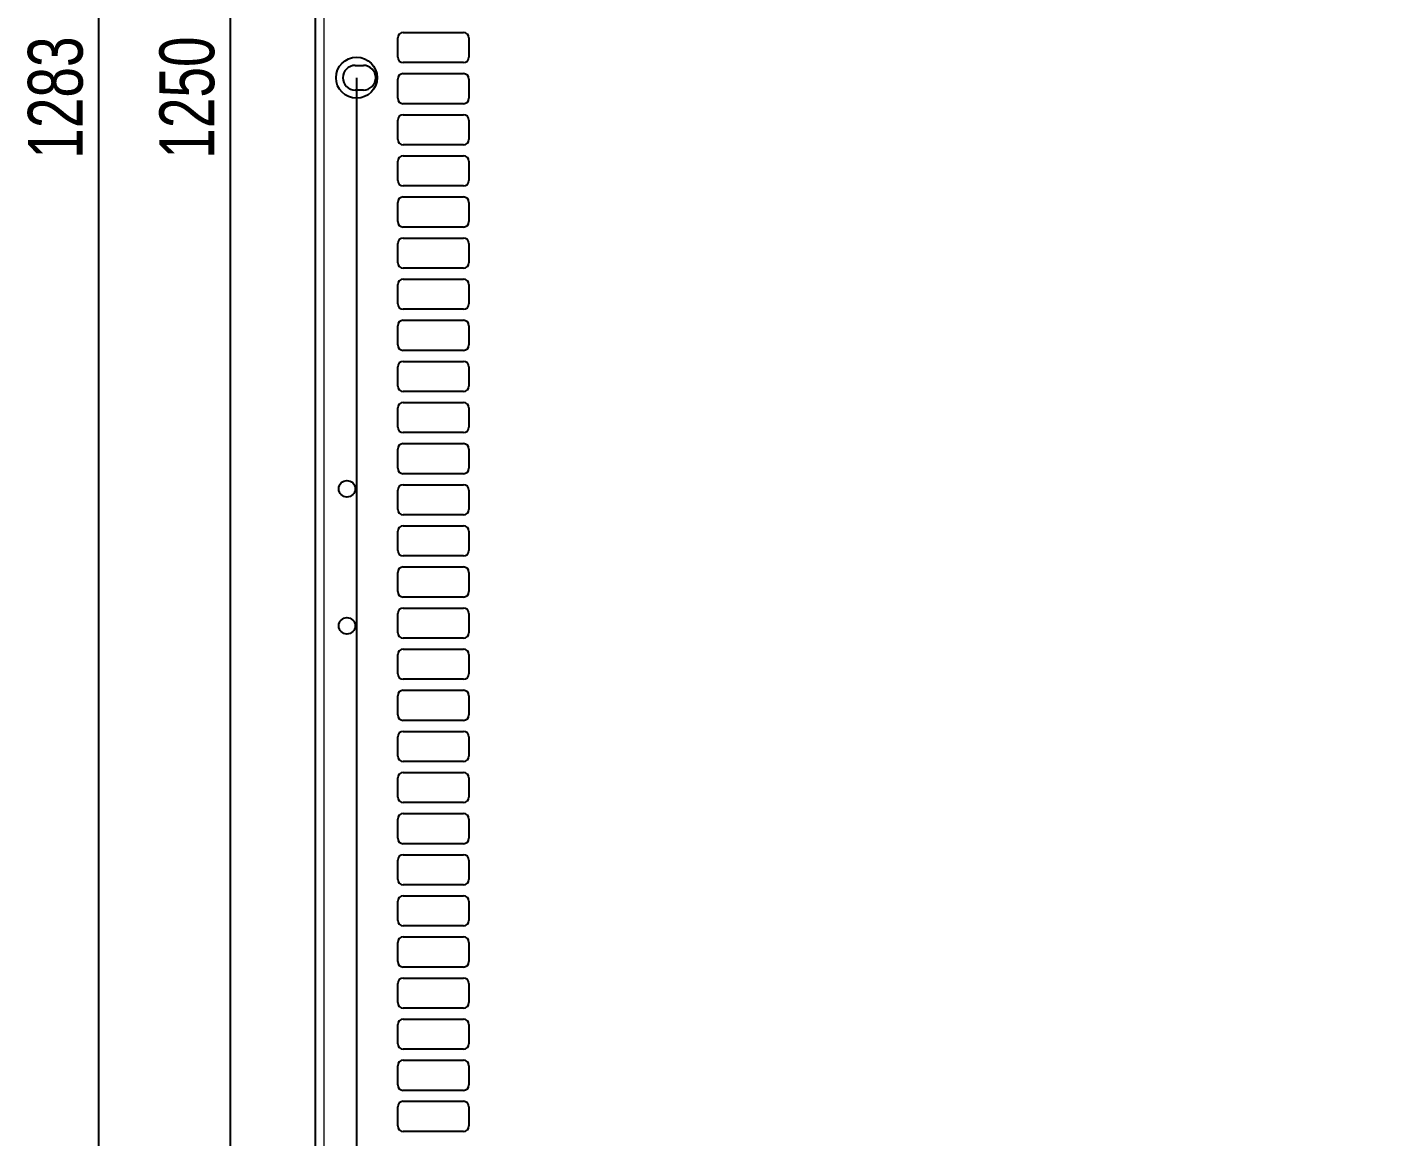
# Model space of a CAD drawing. Header units: millimetres. Extents: x -824 to 1032, y 378 to 1984.
# Drawn here: x -824.3 to -331, y 796.1 to 1201.1 of the extents above; entities that cross this region are included whole.
import ezdxf

# ---------------------------------------------------------------- set-up
doc = ezdxf.new("R2010")
doc.units = ezdxf.units.MM
doc.layers.add('FORMAT', color=7, linetype='Continuous')
doc.styles.add('SLDTEXTSTYLE0', font='TXT', dxfattribs={"width": 0.75})
doc.dimstyles.new('SLDDIMSTYLE0', dxfattribs={"dimtxt": 20, "dimasz": 10, "dimexe": 0, "dimexo": 0.0625, "dimgap": 5, "dimtad": 2, "dimdec": 1, "dimrnd": 1e-09, "dimzin": 12, "dimdsep": 46, "dimtxsty": 'SLDTEXTSTYLE0', "dimsah": 1, "dimcen": 0.09, "dimadec": 0, "dimazin": 3, "dimtfac": 1, "dimtofl": 0, "dimtmove": 0, "dimatfit": 3, "dimfxl": 0, "dimfrac": 2, "dimtolj": 1, "dimtzin": 12, "dimarcsym": 0})

# ---------------------------------------------------------------- blocks, each defined once
blk = doc.blocks.new('_D')
at = {"layer": 'FORMAT'}
for p, q in [((-690.54, 1824.1), (-799.18, 1824.1)), ((-798.18, 1824.1), (-798.18, 541.08)), ((-690.54, 541.08), (-799.18, 541.08))]:
    blk.add_line(p, q, dxfattribs=at)
for points in [[(-798.18, 1824.1), (-799.72, 1814.1), (-796.64, 1814.1)], [(-798.18, 541.08), (-796.64, 551.08), (-799.72, 551.08)]]:
    blk.add_solid(points, dxfattribs=at)
at = {"layer": 'FORMAT', "insert": (-823.96, 1153.03), "char_height": 20, "attachment_point": 1, "rotation": 90, "style": 'SLDTEXTSTYLE0'}
blk.add_mtext('1283', dxfattribs=at)
blk = doc.blocks.new('_D_4')
at = {"layer": 'FORMAT'}
for p, q in [((-704.03, 1182.58), (-704.03, 499.09)), ((-48.03, 1182.58), (-48.03, 499.09)), ((-704.03, 500.09), (-48.03, 500.09))]:
    blk.add_line(p, q, dxfattribs=at)
for points in [[(-704.03, 500.09), (-694.03, 498.55), (-694.03, 501.62)], [(-48.03, 500.09), (-58.03, 501.62), (-58.03, 498.55)]]:
    blk.add_solid(points, dxfattribs=at)
at = {"layer": 'FORMAT', "insert": (-398.2, 525.87), "char_height": 20, "attachment_point": 1, "style": 'SLDTEXTSTYLE0'}
blk.add_mtext('656', dxfattribs=at)
blk = doc.blocks.new('_D_5')
at = {"layer": 'FORMAT'}
for p, q in [((-704.04, 1807.59), (-751.18, 1807.59)), ((-750.18, 1807.59), (-750.18, 557.59)), ((-704.04, 557.59), (-751.18, 557.59))]:
    blk.add_line(p, q, dxfattribs=at)
for points in [[(-750.18, 1807.59), (-751.72, 1797.59), (-748.64, 1797.59)], [(-750.18, 557.59), (-748.64, 567.59), (-751.72, 567.59)]]:
    blk.add_solid(points, dxfattribs=at)
at = {"layer": 'FORMAT', "insert": (-775.96, 1153.03), "char_height": 20, "attachment_point": 1, "rotation": 90, "style": 'SLDTEXTSTYLE0'}
blk.add_mtext('1250', dxfattribs=at)

msp = doc.modelspace()

# ---------------------------------------------------------------- linework, layer by layer
at = {"color": 7, "linetype": 'Continuous', "lineweight": 25}
for p, q in [((-719.03, 541.09), (-719.03, 1824.09)), ((-687.03, 1199.09), (-665.03, 1199.09)), ((-689.03, 1190.09), (-689.03, 1197.09)), ((-663.03, 1197.09), (-663.03, 1190.09)), ((-704.53, 1187.09), (-701.53, 1187.09)), ((-665.03, 1188.09), (-687.03, 1188.09)), ((-687.03, 1184.09), (-665.03, 1184.09)), ((-689.03, 1175.09), (-689.03, 1182.09)), ((-663.03, 1182.09), (-663.03, 1175.09)), ((-701.53, 1178.09), (-704.53, 1178.09)), ((-665.03, 1173.09), (-687.03, 1173.09)), ((-687.03, 1169.09), (-665.03, 1169.09)), ((-689.03, 1160.09), (-689.03, 1167.09)), ((-663.03, 1167.09), (-663.03, 1160.09)), ((-665.03, 1158.09), (-687.03, 1158.09)), ((-689.03, 1145.09), (-689.03, 1152.09)), ((-687.03, 1154.09), (-665.03, 1154.09)), ((-663.03, 1152.09), (-663.03, 1145.09)), ((-665.03, 1143.09), (-687.03, 1143.09)), ((-689.03, 1130.09), (-689.03, 1137.09)), ((-687.03, 1139.09), (-665.03, 1139.09)), ((-663.03, 1137.09), (-663.03, 1130.09)), ((-665.03, 1128.09), (-687.03, 1128.09)), ((-689.03, 1115.09), (-689.03, 1122.09)), ((-687.03, 1124.09), (-665.03, 1124.09)), ((-663.03, 1122.09), (-663.03, 1115.09)), ((-665.03, 1113.09), (-687.03, 1113.09)), ((-689.03, 1100.09), (-689.03, 1107.09)), ((-687.03, 1109.09), (-665.03, 1109.09)), ((-663.03, 1107.09), (-663.03, 1100.09)), ((-665.03, 1098.09), (-687.03, 1098.09)), ((-689.03, 1085.09), (-689.03, 1092.09)), ((-687.03, 1094.09), (-665.03, 1094.09)), ((-663.03, 1092.09), (-663.03, 1085.09)), ((-665.03, 1083.09), (-687.03, 1083.09)), ((-689.03, 1070.09), (-689.03, 1077.09)), ((-687.03, 1079.09), (-665.03, 1079.09)), ((-663.03, 1077.09), (-663.03, 1070.09)), ((-665.03, 1068.09), (-687.03, 1068.09)), ((-689.03, 1055.09), (-689.03, 1062.09)), ((-687.03, 1064.09), (-665.03, 1064.09)), ((-663.03, 1062.09), (-663.03, 1055.09)), ((-665.03, 1053.09), (-687.03, 1053.09)), ((-689.03, 1040.09), (-689.03, 1047.09)), ((-687.03, 1049.09), (-665.03, 1049.09)), ((-663.03, 1047.09), (-663.03, 1040.09)), ((-665.03, 1038.09), (-687.03, 1038.09)), ((-689.03, 1025.09), (-689.03, 1032.09)), ((-687.03, 1034.09), (-665.03, 1034.09)), ((-663.03, 1032.09), (-663.03, 1025.09)), ((-665.03, 1023.09), (-687.03, 1023.09)), ((-689.03, 1010.09), (-689.03, 1017.09)), ((-687.03, 1019.09), (-665.03, 1019.09)), ((-663.03, 1017.09), (-663.03, 1010.09)), ((-665.03, 1008.09), (-687.03, 1008.09)), ((-689.03, 995.09), (-689.03, 1002.09)), ((-687.03, 1004.09), (-665.03, 1004.09)), ((-663.03, 1002.09), (-663.03, 995.09)), ((-665.03, 993.09), (-687.03, 993.09)), ((-689.03, 980.09), (-689.03, 987.09)), ((-687.03, 989.09), (-665.03, 989.09)), ((-663.03, 987.09), (-663.03, 980.09)), ((-665.03, 978.09), (-687.03, 978.09)), ((-689.03, 965.09), (-689.03, 972.09)), ((-687.03, 974.09), (-665.03, 974.09)), ((-663.03, 972.09), (-663.03, 965.09)), ((-665.03, 963.09), (-687.03, 963.09)), ((-689.03, 950.09), (-689.03, 957.09)), ((-687.03, 959.09), (-665.03, 959.09)), ((-663.03, 957.09), (-663.03, 950.09)), ((-665.03, 948.09), (-687.03, 948.09)), ((-689.03, 935.09), (-689.03, 942.09)), ((-687.03, 944.09), (-665.03, 944.09)), ((-663.03, 942.09), (-663.03, 935.09)), ((-665.03, 933.09), (-687.03, 933.09)), ((-687.03, 929.09), (-665.03, 929.09)), ((-689.03, 920.09), (-689.03, 927.09)), ((-663.03, 927.09), (-663.03, 920.09)), ((-665.03, 918.09), (-687.03, 918.09)), ((-687.03, 914.09), (-665.03, 914.09)), ((-689.03, 905.09), (-689.03, 912.09)), ((-663.03, 912.09), (-663.03, 905.09)), ((-665.03, 903.09), (-687.03, 903.09)), ((-687.03, 899.09), (-665.03, 899.09)), ((-689.03, 890.09), (-689.03, 897.09)), ((-663.03, 897.09), (-663.03, 890.09)), ((-665.03, 888.09), (-687.03, 888.09)), ((-687.03, 884.09), (-665.03, 884.09)), ((-689.03, 875.09), (-689.03, 882.09)), ((-663.03, 882.09), (-663.03, 875.09)), ((-665.03, 873.09), (-687.03, 873.09)), ((-687.03, 869.09), (-665.03, 869.09)), ((-689.03, 860.09), (-689.03, 867.09)), ((-663.03, 867.09), (-663.03, 860.09)), ((-665.03, 858.09), (-687.03, 858.09)), ((-687.03, 854.09), (-665.03, 854.09)), ((-689.03, 845.09), (-689.03, 852.09)), ((-663.03, 852.09), (-663.03, 845.09)), ((-665.03, 843.09), (-687.03, 843.09)), ((-687.03, 839.09), (-665.03, 839.09)), ((-689.03, 830.09), (-689.03, 837.09)), ((-663.03, 837.09), (-663.03, 830.09)), ((-665.03, 828.09), (-687.03, 828.09)), ((-687.03, 824.09), (-665.03, 824.09)), ((-689.03, 815.09), (-689.03, 822.09)), ((-663.03, 822.09), (-663.03, 815.09)), ((-665.03, 813.09), (-687.03, 813.09)), ((-687.03, 809.09), (-665.03, 809.09)), ((-689.03, 800.09), (-689.03, 807.09)), ((-663.03, 807.09), (-663.03, 800.09)), ((-665.03, 798.09), (-687.03, 798.09))]:
    msp.add_line(p, q, dxfattribs=at)
at = {"color": 8, "linetype": 'Continuous', "lineweight": 18}
msp.add_line((-715.93, 1824.09), (-715.93, 541.09), dxfattribs=at)
at = {"color": 7, "linetype": 'Continuous', "lineweight": 25}
for centre, radius in [((-704.03, 1182.59), 7.5), ((-707.53, 1032.59), 3), ((-707.53, 982.59), 3)]:
    msp.add_circle(centre, radius, dxfattribs=at)
for centre, radius, start, end in [((-687.03, 1197.09), 2, 90, 180), ((-665.03, 1197.09), 2, 0, 90), ((-687.03, 1190.09), 2, 180, 270), ((-665.03, 1190.09), 2, 270, 0), ((-704.53, 1182.59), 4.5, 90, 270), ((-701.53, 1182.59), 4.5, 270, 90), ((-687.03, 1182.09), 2, 90, 180), ((-665.03, 1182.09), 2, 0, 90), ((-687.03, 1175.09), 2, 180, 270), ((-665.03, 1175.09), 2, 270, 0), ((-687.03, 1167.09), 2, 90, 180), ((-665.03, 1167.09), 2, 0, 90), ((-687.03, 1160.09), 2, 180, 270), ((-665.03, 1160.09), 2, 270, 0), ((-687.03, 1152.09), 2, 90, 180), ((-665.03, 1152.09), 2, 0, 90), ((-687.03, 1145.09), 2, 180, 270), ((-665.03, 1145.09), 2, 270, 0), ((-687.03, 1137.09), 2, 90, 180), ((-665.03, 1137.09), 2, 0, 90), ((-687.03, 1130.09), 2, 180, 270), ((-665.03, 1130.09), 2, 270, 0), ((-687.03, 1122.09), 2, 90, 180), ((-665.03, 1122.09), 2, 0, 90), ((-687.03, 1115.09), 2, 180, 270), ((-665.03, 1115.09), 2, 270, 0), ((-687.03, 1107.09), 2, 90, 180), ((-665.03, 1107.09), 2, 0, 90), ((-687.03, 1100.09), 2, 180, 270), ((-665.03, 1100.09), 2, 270, 0), ((-687.03, 1092.09), 2, 90, 180), ((-665.03, 1092.09), 2, 0, 90), ((-687.03, 1085.09), 2, 180, 270), ((-665.03, 1085.09), 2, 270, 0), ((-687.03, 1077.09), 2, 90, 180), ((-665.03, 1077.09), 2, 0, 90), ((-687.03, 1070.09), 2, 180, 270), ((-665.03, 1070.09), 2, 270, 0), ((-687.03, 1062.09), 2, 90, 180), ((-665.03, 1062.09), 2, 0, 90), ((-687.03, 1055.09), 2, 180, 270), ((-665.03, 1055.09), 2, 270, 0), ((-687.03, 1047.09), 2, 90, 180), ((-665.03, 1047.09), 2, 0, 90), ((-687.03, 1040.09), 2, 180, 270), ((-665.03, 1040.09), 2, 270, 0), ((-687.03, 1032.09), 2, 90, 180), ((-665.03, 1032.09), 2, 0, 90), ((-687.03, 1025.09), 2, 180, 270), ((-665.03, 1025.09), 2, 270, 0), ((-687.03, 1017.09), 2, 90, 180), ((-665.03, 1017.09), 2, 0, 90), ((-687.03, 1010.09), 2, 180, 270), ((-665.03, 1010.09), 2, 270, 0), ((-687.03, 1002.09), 2, 90, 180), ((-665.03, 1002.09), 2, 0, 90), ((-687.03, 995.09), 2, 180, 270), ((-665.03, 995.09), 2, 270, 0), ((-687.03, 987.09), 2, 90, 180), ((-665.03, 987.09), 2, 0, 90), ((-687.03, 980.09), 2, 180, 270), ((-665.03, 980.09), 2, 270, 0), ((-687.03, 972.09), 2, 90, 180), ((-665.03, 972.09), 2, 0, 90), ((-687.03, 965.09), 2, 180, 270), ((-665.03, 965.09), 2, 270, 0), ((-687.03, 957.09), 2, 90, 180), ((-665.03, 957.09), 2, 0, 90), ((-687.03, 950.09), 2, 180, 270), ((-665.03, 950.09), 2, 270, 0), ((-687.03, 942.09), 2, 90, 180), ((-665.03, 942.09), 2, 0, 90), ((-687.03, 935.09), 2, 180, 270), ((-665.03, 935.09), 2, 270, 0), ((-687.03, 927.09), 2, 90, 180), ((-665.03, 927.09), 2, 0, 90), ((-687.03, 920.09), 2, 180, 270), ((-665.03, 920.09), 2, 270, 0), ((-687.03, 912.09), 2, 90, 180), ((-665.03, 912.09), 2, 0, 90), ((-687.03, 905.09), 2, 180, 270), ((-665.03, 905.09), 2, 270, 0), ((-687.03, 897.09), 2, 90, 180), ((-665.03, 897.09), 2, 0, 90), ((-687.03, 890.09), 2, 180, 270), ((-665.03, 890.09), 2, 270, 0), ((-687.03, 882.09), 2, 90, 180), ((-665.03, 882.09), 2, 0, 90), ((-687.03, 875.09), 2, 180, 270), ((-665.03, 875.09), 2, 270, 0), ((-687.03, 867.09), 2, 90, 180), ((-665.03, 867.09), 2, 0, 90), ((-687.03, 860.09), 2, 180, 270), ((-665.03, 860.09), 2, 270, 0), ((-687.03, 852.09), 2, 90, 180), ((-665.03, 852.09), 2, 0, 90), ((-687.03, 845.09), 2, 180, 270), ((-665.03, 845.09), 2, 270, 0), ((-687.03, 837.09), 2, 90, 180), ((-665.03, 837.09), 2, 0, 90), ((-687.03, 830.09), 2, 180, 270), ((-665.03, 830.09), 2, 270, 0), ((-687.03, 822.09), 2, 90, 180), ((-665.03, 822.09), 2, 0, 90), ((-687.03, 815.09), 2, 180, 270), ((-665.03, 815.09), 2, 270, 0), ((-687.03, 807.09), 2, 90, 180), ((-665.03, 807.09), 2, 0, 90), ((-687.03, 800.09), 2, 180, 270), ((-665.03, 800.09), 2, 270, 0)]:
    msp.add_arc(centre, radius, start, end, dxfattribs=at)

# ---------------------------------------------------------------- dimensions: what is measured, and where the dimension line sits
at = {"layer": 'FORMAT'}
for base, p1, p2, angle, picture, middle in [((-798.18, 541.08), (-690.53, 1824.1), (-690.53, 541.08), 90, '_D', (-798.18, 1182.59)), ((-750.18, 557.59), (-704.03, 1807.59), (-704.03, 557.59), 90, '_D_5', (-750.18, 1182.59)), ((-48.03, 500.09), (-704.03, 1182.59), (-48.03, 1182.59), 0, '_D_4', (-376.03, 500.09))]:
    dim = msp.add_linear_dim(base=base, p1=p1, p2=p2, angle=angle, dimstyle='SLDDIMSTYLE0', dxfattribs=at)
    dim.commit()
    dim.dimension.update_dxf_attribs({"geometry": picture, "text_midpoint": middle, "dimtype": 160})

doc.saveas('drawing.dxf')
